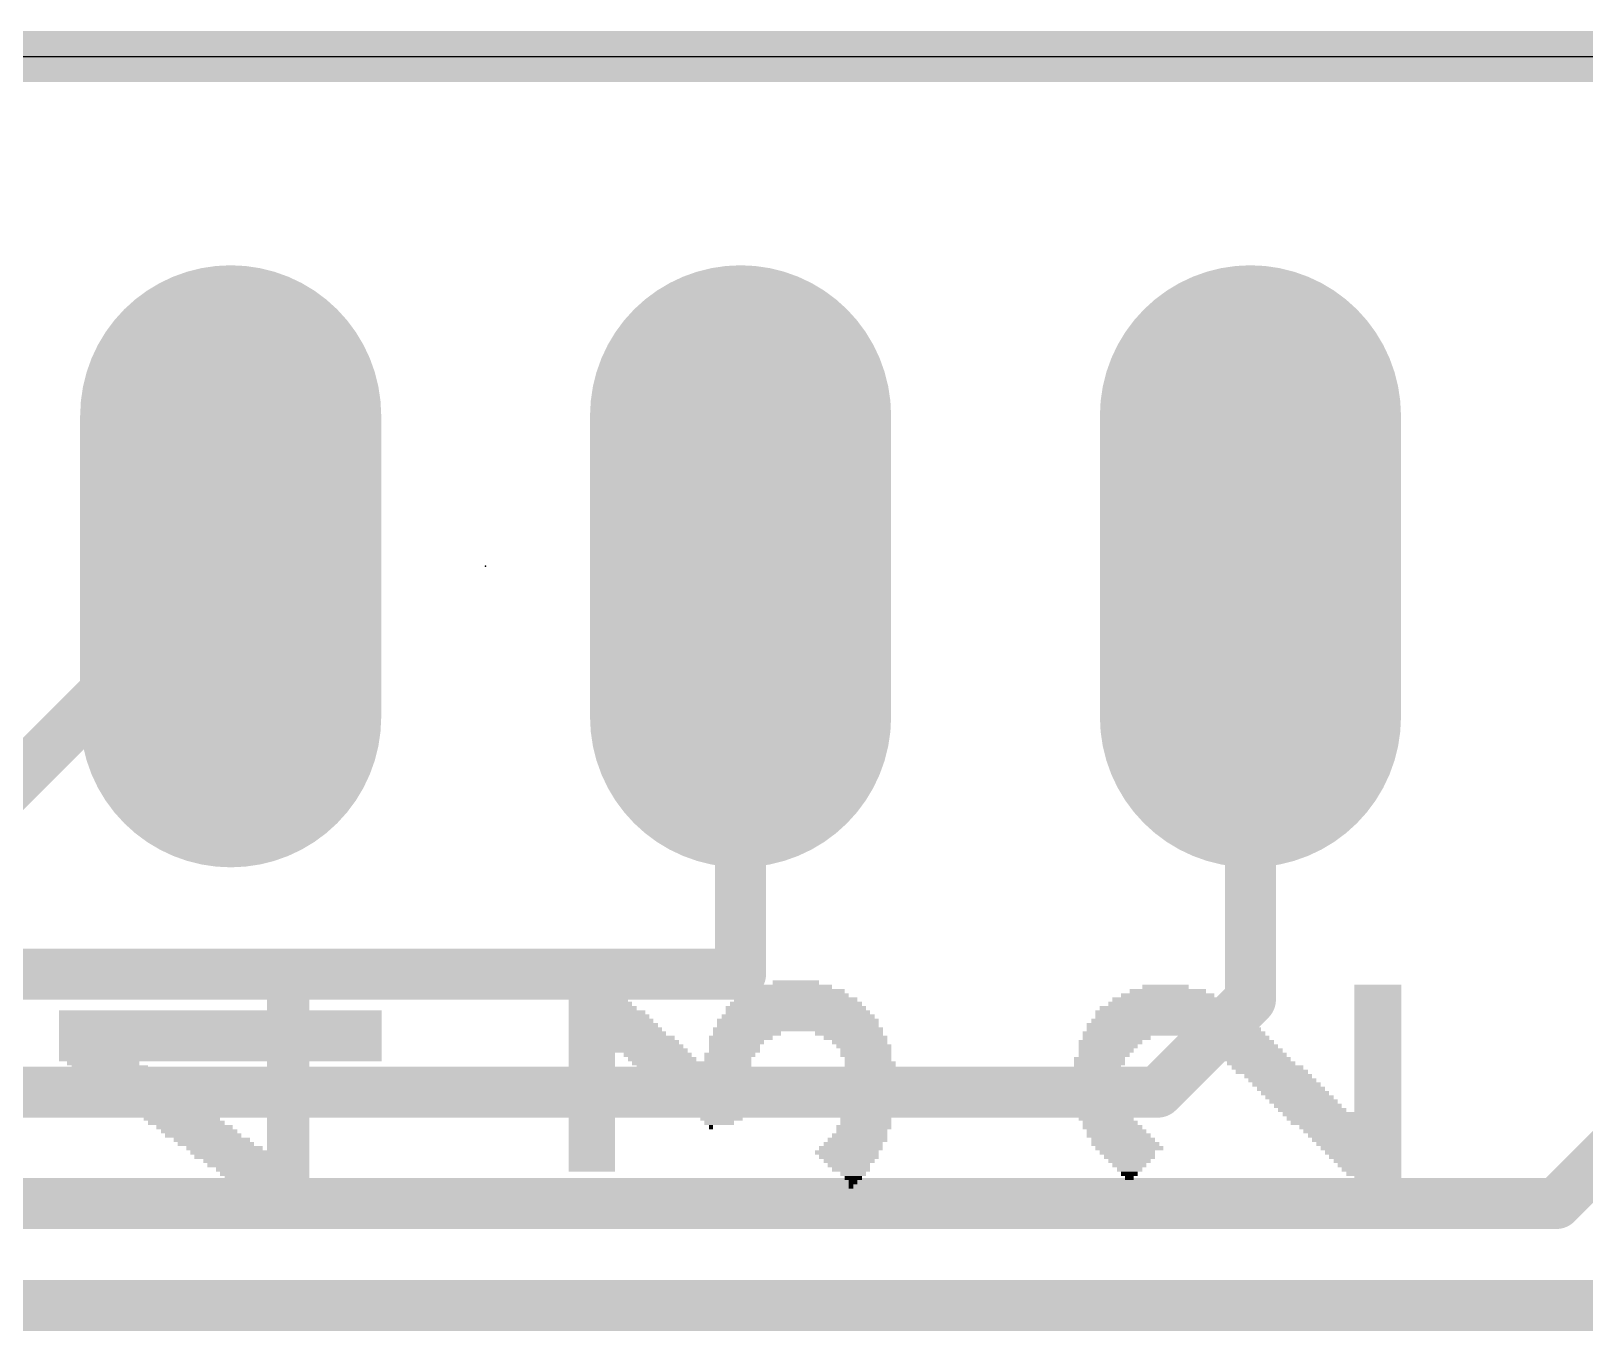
# Model space of a CAD drawing. Extents: x -3.3 to 68.7, y -0.1 to 53.5.
# Drawn here: x 52.35 to 60.09, y 46.99 to 53.47 of the extents above; entities that cross this region are included whole.
import ezdxf

# ---------------------------------------------------------------- set-up
doc = ezdxf.new("R2010")
doc.units = 0
for name, color, linetype in [('1', 12, 'CONTINUOUS'), ('16', 5, 'CONTINUOUS'), ('17', 110, 'CONTINUOUS'), ('20', 53, 'CONTINUOUS'), ('200', 4, 'CONTINUOUS'), ('23', 53, 'CONTINUOUS')]:
    doc.layers.add(name, color=color, linetype=linetype)

# ---------------------------------------------------------------- blocks, each defined once
blk = doc.blocks.new('LONGP100')
at = {"const_width": 1}
blk.add_lwpolyline([(-0.5, 0), (0.5, 0)], dxfattribs=at)
at = {"const_width": 0.5}
for points in [[(-0.5, 0.25, 1), (-0.5, -0.25)], [(0.5, -0.25, 1), (0.5, 0.25)]]:
    blk.add_lwpolyline(points, format="xyb", dxfattribs=at)
blk = doc.blocks.new('RECT')
blk.add_solid([(-0.5, -0.5), (0.5, -0.5), (-0.5, 0.5), (0.5, 0.5)])

msp = doc.modelspace()

# ---------------------------------------------------------------- linework, layer by layer
at = {"layer": '1', "const_width": 0.254}
for points in [[(0, 53.34), (68.58, 53.34)], [(50.4952, 47.9552), (53.34, 50.8)]]:
    msp.add_lwpolyline(points, dxfattribs=at)
at = {"layer": '1', "const_width": 0.127}
msp.add_lwpolyline([(53.3849, 50.7551, 1), (53.2951, 50.8449)], format="xyb", dxfattribs=at)
at = {"layer": '16', "const_width": 0.254}
for points in [[(0, 53.34), (68.58, 53.34)], [(55.88, 48.768), (55.88, 50.8)], [(58.42, 48.641), (58.42, 50.8)], [(55.88, 48.768), (42.291, 48.768)], [(57.9588, 48.1798), (58.42, 48.641)], [(59.944, 47.625), (60.96, 48.641)], [(57.9588, 48.1798), (42.5926, 48.1798)], [(59.944, 47.625), (42.799, 47.625)], [(61.214, 47.117), (43.053, 47.117)]]:
    msp.add_lwpolyline(points, dxfattribs=at)
at = {"layer": '16', "const_width": 0.127}
for points in [[(55.9435, 50.8, 1), (55.8165, 50.8)], [(58.4835, 50.8, 1), (58.3565, 50.8)], [(55.88, 48.7045, 1), (55.88, 48.8315)], [(55.8165, 48.768, 1), (55.9435, 48.768)], [(58.4649, 48.5961, 1), (58.3751, 48.6859)], [(58.3565, 48.641, 1), (58.4835, 48.641)], [(57.9588, 48.1163, 1), (57.9588, 48.2433)], [(57.9139, 48.2247, 1), (58.0037, 48.1349)], [(59.8991, 47.6699, 1), (59.9889, 47.5801)], [(59.944, 47.5615, 1), (59.944, 47.6885)]]:
    msp.add_lwpolyline(points, format="xyb", dxfattribs=at)
at = {"layer": '20'}
msp.add_line((1, 53.34), (64.516, 53.34), dxfattribs=at)
at = {"layer": '23'}
msp.add_point((54.61, 50.8), dxfattribs=at)

# ---------------------------------------------------------------- block references
at = {"layer": '17', "xscale": 1.5, "yscale": 1.5, "rotation": 90}
for p in [(53.34, 50.8), (53.34, 50.8), (55.88, 50.8), (55.88, 50.8), (58.42, 50.8), (58.42, 50.8)]:
    msp.add_blockref('LONGP100', p, dxfattribs=at)
at = {"layer": '200'}
for p, xscale, yscale in [((53.6258, 48.768), 0.2108, 0.0213), ((53.6258, 48.7468), 0.2108, 0.0211), ((53.6258, 48.7257), 0.2108, 0.0211), ((53.6258, 48.7045), 0.2108, 0.0213), ((53.6258, 48.6833), 0.2108, 0.0211), ((55.151, 48.6833), 0.254, 0.0211), ((55.1396, 48.7045), 0.2311, 0.0213), ((56.1543, 48.6833), 0.4877, 0.0211), ((56.1442, 48.7045), 0.381, 0.0213), ((56.1556, 48.7257), 0.2311, 0.0211), ((58.0085, 48.6833), 0.381, 0.0211), ((57.9971, 48.7045), 0.2311, 0.0213), ((59.055, 48.7045), 0.2337, 0.0213), ((59.055, 48.6833), 0.2337, 0.0211), ((53.6258, 48.6622), 0.2108, 0.0211), ((53.6258, 48.641), 0.2108, 0.0213), ((53.6258, 48.6198), 0.2108, 0.0211), ((55.1713, 48.641), 0.2946, 0.0213), ((55.1815, 48.6198), 0.315, 0.0211), ((55.1612, 48.6622), 0.2743, 0.0211), ((56.1556, 48.6198), 0.6579, 0.0211), ((56.1543, 48.641), 0.6147, 0.0213), ((56.1543, 48.6622), 0.5283, 0.0211), ((58.0073, 48.6198), 0.5918, 0.0211), ((58.0073, 48.641), 0.5512, 0.0213), ((58.0073, 48.6622), 0.4648, 0.0211), ((59.055, 48.6622), 0.2337, 0.0211), ((59.055, 48.641), 0.2337, 0.0213), ((59.055, 48.6198), 0.2337, 0.0211), ((53.2879, 48.5775), 1.6078, 0.0213), ((53.2879, 48.5563), 1.6078, 0.0211), ((53.2879, 48.5352), 1.6078, 0.0211), ((53.6258, 48.5987), 0.2108, 0.0211), ((55.1929, 48.5987), 0.3378, 0.0211), ((55.2145, 48.5775), 0.381, 0.0213), ((55.2247, 48.5563), 0.4013, 0.0211), ((55.2348, 48.5352), 0.4216, 0.0211), ((56.1658, 48.5352), 0.8052, 0.0211), ((56.167, 48.5563), 0.762, 0.0211), ((56.1556, 48.5987), 0.6985, 0.0211), ((56.1658, 48.5775), 0.7188, 0.0213), ((58.0288, 48.5352), 0.8026, 0.0211), ((58.0073, 48.5775), 0.7188, 0.0213), ((58.0187, 48.5563), 0.7417, 0.0211), ((58.0073, 48.5987), 0.6782, 0.0211), ((59.055, 48.5987), 0.2337, 0.0211), ((59.055, 48.5775), 0.2337, 0.0213), ((59.055, 48.5563), 0.2337, 0.0211), ((59.055, 48.5352), 0.2337, 0.0211), ((53.2879, 48.514), 1.6078, 0.0213), ((53.2879, 48.4928), 1.6078, 0.0211), ((53.2879, 48.4717), 1.6078, 0.0211), ((53.2879, 48.4505), 1.6078, 0.0213), ((55.2463, 48.514), 0.4445, 0.0213), ((55.2564, 48.4928), 0.4648, 0.0211), ((55.2666, 48.4717), 0.4851, 0.0211), ((55.2882, 48.4505), 0.5283, 0.0213), ((55.8813, 48.4505), 0.3175, 0.0213), ((56.1658, 48.4928), 0.8458, 0.0211), ((55.9118, 48.4717), 0.3378, 0.0211), ((56.1658, 48.514), 0.8052, 0.0213), ((56.4198, 48.4717), 0.3378, 0.0211), ((56.4528, 48.4505), 0.3175, 0.0213), ((58.039, 48.4717), 0.9093, 0.0211), ((57.7533, 48.4505), 0.3378, 0.0213), ((58.0288, 48.514), 0.8484, 0.0213), ((58.039, 48.4928), 0.8687, 0.0211), ((58.3032, 48.4505), 0.4216, 0.0213), ((59.055, 48.514), 0.2337, 0.0213), ((59.055, 48.4928), 0.2337, 0.0211), ((59.055, 48.4717), 0.2337, 0.0211), ((59.055, 48.4505), 0.2337, 0.0213), ((53.2879, 48.4293), 1.6078, 0.0211), ((53.2879, 48.4082), 1.6078, 0.0211), ((53.2879, 48.387), 1.6078, 0.0213), ((55.2983, 48.4293), 0.5486, 0.0211), ((55.3199, 48.387), 0.5918, 0.0213), ((55.3098, 48.4082), 0.5715, 0.0211), ((55.8597, 48.4293), 0.2743, 0.0211), ((55.8495, 48.4082), 0.254, 0.0211), ((55.8495, 48.387), 0.254, 0.0213), ((56.4731, 48.4293), 0.2769, 0.0211), ((56.4947, 48.4082), 0.2743, 0.0211), ((56.5048, 48.387), 0.254, 0.0213), ((57.7113, 48.4082), 0.2946, 0.0211), ((57.7228, 48.4293), 0.3175, 0.0211), ((57.7012, 48.387), 0.2743, 0.0213), ((58.3463, 48.4293), 0.381, 0.0211), ((58.3781, 48.4082), 0.3581, 0.0211), ((58.3997, 48.387), 0.3607, 0.0213), ((59.055, 48.4293), 0.2337, 0.0211), ((59.055, 48.4082), 0.2337, 0.0211), ((59.055, 48.387), 0.2337, 0.0213), ((53.2879, 48.3658), 1.6078, 0.0211), ((53.2879, 48.3447), 1.6078, 0.0211), ((52.705, 48.3235), 0.3607, 0.0213), ((52.738, 48.3023), 0.381, 0.0211), ((53.6258, 48.3235), 0.2108, 0.0213), ((53.6258, 48.3023), 0.2108, 0.0211), ((55.1396, 48.3658), 0.2311, 0.0211), ((55.1396, 48.3447), 0.2311, 0.0211), ((55.1396, 48.3235), 0.2311, 0.0213), ((55.1396, 48.3023), 0.2311, 0.0211), ((55.4672, 48.3658), 0.3378, 0.0211), ((55.4888, 48.3447), 0.3404, 0.0211), ((55.6362, 48.3235), 0.5944, 0.0213), ((55.6476, 48.3023), 0.5715, 0.0211), ((55.8165, 48.3447), 0.2337, 0.0211), ((55.8267, 48.3658), 0.254, 0.0211), ((56.5048, 48.3658), 0.254, 0.0211), ((56.515, 48.3447), 0.2337, 0.0211), ((56.5252, 48.3235), 0.254, 0.0213), ((56.5252, 48.3023), 0.254, 0.0211), ((57.6682, 48.3447), 0.254, 0.0211), ((57.6682, 48.3235), 0.254, 0.0213), ((57.658, 48.3023), 0.2337, 0.0211), ((57.691, 48.3658), 0.254, 0.0211), ((58.4314, 48.3658), 0.3378, 0.0211), ((58.4518, 48.3447), 0.3378, 0.0211), ((58.4733, 48.3235), 0.3404, 0.0213), ((58.5051, 48.3023), 0.3581, 0.0211), ((59.055, 48.3658), 0.2337, 0.0211), ((59.055, 48.3447), 0.2337, 0.0211), ((59.055, 48.3235), 0.2337, 0.0213), ((59.055, 48.3023), 0.2337, 0.0211), ((52.7685, 48.2812), 0.3607, 0.0211), ((52.8015, 48.26), 0.381, 0.0213), ((52.8218, 48.2388), 0.381, 0.0211), ((52.8523, 48.2177), 0.3607, 0.0211), ((53.6258, 48.2812), 0.2108, 0.0211), ((53.6258, 48.26), 0.2108, 0.0213), ((53.6258, 48.2388), 0.2108, 0.0211), ((53.6258, 48.2177), 0.2108, 0.0211), ((55.1396, 48.2812), 0.2311, 0.0211), ((55.1396, 48.26), 0.2311, 0.0213), ((55.1396, 48.2388), 0.2311, 0.0211), ((55.1396, 48.2177), 0.2311, 0.0211), ((55.6463, 48.2812), 0.5283, 0.0211), ((55.6679, 48.26), 0.4851, 0.0213), ((55.6781, 48.2388), 0.4648, 0.0211), ((55.6895, 48.2177), 0.442, 0.0211), ((56.5353, 48.2812), 0.2337, 0.0211), ((56.5353, 48.26), 0.2337, 0.0213), ((56.5353, 48.2388), 0.2337, 0.0211), ((56.5353, 48.2177), 0.2337, 0.0211), ((57.658, 48.2812), 0.2337, 0.0211), ((57.658, 48.26), 0.2337, 0.0213), ((57.658, 48.2388), 0.2337, 0.0211), ((57.658, 48.2177), 0.2337, 0.0211), ((58.5267, 48.2812), 0.3607, 0.0211), ((58.5584, 48.26), 0.3378, 0.0213), ((58.5787, 48.2388), 0.3378, 0.0211), ((58.6003, 48.2177), 0.3404, 0.0211), ((59.055, 48.2812), 0.2337, 0.0211), ((59.055, 48.26), 0.2337, 0.0213), ((59.055, 48.2388), 0.2337, 0.0211), ((59.055, 48.2177), 0.2337, 0.0211), ((52.8853, 48.1965), 0.381, 0.0213), ((52.9057, 48.1753), 0.381, 0.0211), ((52.9488, 48.1542), 0.381, 0.0211), ((53.6258, 48.1965), 0.2108, 0.0213), ((53.6258, 48.1753), 0.2108, 0.0211), ((53.6258, 48.1542), 0.2108, 0.0211), ((55.1396, 48.1965), 0.2311, 0.0213), ((55.1396, 48.1753), 0.2311, 0.0211), ((55.1396, 48.1542), 0.2311, 0.0211), ((55.6895, 48.1965), 0.4013, 0.0213), ((55.6997, 48.1753), 0.381, 0.0211), ((55.7213, 48.1542), 0.3378, 0.0211), ((56.5353, 48.1965), 0.2337, 0.0213), ((56.5353, 48.1753), 0.2337, 0.0211), ((56.5353, 48.1542), 0.2337, 0.0211), ((57.658, 48.1965), 0.2337, 0.0213), ((57.658, 48.1753), 0.2337, 0.0211), ((57.658, 48.1542), 0.2337, 0.0211), ((58.6219, 48.1965), 0.3378, 0.0213), ((58.6423, 48.1753), 0.3378, 0.0211), ((58.6638, 48.1542), 0.3404, 0.0211), ((59.055, 48.1965), 0.2337, 0.0213), ((59.055, 48.1753), 0.2337, 0.0211), ((59.055, 48.1542), 0.2337, 0.0211), ((52.9692, 48.133), 0.381, 0.0213), ((53.0123, 48.1118), 0.381, 0.0211), ((53.0327, 48.0907), 0.381, 0.0211), ((53.0543, 48.0695), 0.3785, 0.0213), ((53.6258, 48.133), 0.2108, 0.0213), ((53.6258, 48.1118), 0.2108, 0.0211), ((53.6258, 48.0907), 0.2108, 0.0211), ((53.6258, 48.0695), 0.2108, 0.0213), ((55.1396, 48.133), 0.2311, 0.0213), ((55.1396, 48.1118), 0.2311, 0.0211), ((55.1396, 48.0907), 0.2311, 0.0211), ((55.1396, 48.0695), 0.2311, 0.0213), ((55.7314, 48.133), 0.3175, 0.0213), ((55.7428, 48.1118), 0.2946, 0.0211), ((55.753, 48.0907), 0.2743, 0.0211), ((55.7746, 48.0695), 0.2311, 0.0213), ((56.5252, 48.1118), 0.254, 0.0211), ((56.5252, 48.0907), 0.254, 0.0211), ((56.515, 48.0695), 0.2337, 0.0213), ((56.5353, 48.133), 0.2337, 0.0213), ((57.6682, 48.133), 0.254, 0.0213), ((57.691, 48.0907), 0.254, 0.0211), ((57.691, 48.0695), 0.254, 0.0213), ((57.6796, 48.1118), 0.2311, 0.0211), ((58.6842, 48.133), 0.3404, 0.0213), ((58.7058, 48.1118), 0.3378, 0.0211), ((58.7273, 48.0907), 0.3404, 0.0211), ((58.8759, 48.0695), 0.5918, 0.0213), ((59.055, 48.133), 0.2337, 0.0213), ((59.055, 48.1118), 0.2337, 0.0211), ((59.055, 48.0907), 0.2337, 0.0211), ((53.0962, 48.0483), 0.381, 0.0211), ((53.119, 48.0272), 0.381, 0.0211), ((53.1597, 48.006), 0.381, 0.0213), ((53.1825, 47.9848), 0.381, 0.0211), ((53.6258, 48.0483), 0.2108, 0.0211), ((53.6258, 48.0272), 0.2108, 0.0211), ((53.6258, 48.006), 0.2108, 0.0213), ((53.6258, 47.9848), 0.2108, 0.0211), ((55.1396, 48.0483), 0.2311, 0.0211), ((55.1396, 48.0272), 0.2311, 0.0211), ((55.1396, 48.006), 0.2311, 0.0213), ((55.1396, 47.9848), 0.2311, 0.0211), ((55.7848, 48.0483), 0.2108, 0.0211), ((55.7733, 48.0272), 0.1473, 0.0211), ((55.7327, 48.006), 0.0203, 0.0213), ((56.4845, 47.9848), 0.254, 0.0211), ((56.4947, 48.006), 0.2743, 0.0213), ((56.5048, 48.0483), 0.254, 0.0211), ((56.5048, 48.0272), 0.254, 0.0211), ((57.7012, 48.0483), 0.2743, 0.0211), ((57.7329, 48.006), 0.2972, 0.0213), ((57.7215, 48.0272), 0.2743, 0.0211), ((57.7533, 47.9848), 0.2972, 0.0211), ((58.8861, 48.0483), 0.5715, 0.0211), ((58.8963, 48.0272), 0.5512, 0.0211), ((58.9178, 48.006), 0.508, 0.0213), ((58.928, 47.9848), 0.4877, 0.0211), ((53.2028, 47.9637), 0.381, 0.0211), ((53.246, 47.9425), 0.381, 0.0213), ((53.2663, 47.9213), 0.381, 0.0211), ((53.6258, 47.9637), 0.2108, 0.0211), ((53.6258, 47.9425), 0.2108, 0.0213), ((53.6258, 47.9213), 0.2108, 0.0211), ((55.1396, 47.9637), 0.2311, 0.0211), ((55.1396, 47.9425), 0.2311, 0.0213), ((55.1396, 47.9213), 0.2311, 0.0211), ((56.4413, 47.9213), 0.2946, 0.0211), ((56.4629, 47.9425), 0.2972, 0.0213), ((56.4731, 47.9637), 0.2769, 0.0211), ((57.7634, 47.9637), 0.3175, 0.0211), ((57.7863, 47.9425), 0.3175, 0.0213), ((57.7964, 47.9213), 0.3378, 0.0211), ((58.9394, 47.9637), 0.4648, 0.0211), ((58.9496, 47.9425), 0.4445, 0.0213), ((58.9597, 47.9213), 0.4242, 0.0211), ((53.3095, 47.9002), 0.381, 0.0211), ((53.4353, 47.879), 0.5918, 0.0213), ((53.4454, 47.8578), 0.5715, 0.0211), ((53.467, 47.8367), 0.5283, 0.0211), ((53.6258, 47.9002), 0.2108, 0.0211), ((55.1396, 47.9002), 0.2311, 0.0211), ((55.1396, 47.879), 0.2311, 0.0213), ((55.1396, 47.8578), 0.2311, 0.0211), ((55.1396, 47.8367), 0.2311, 0.0211), ((56.4096, 47.879), 0.3175, 0.0213), ((56.4299, 47.9002), 0.3175, 0.0211), ((56.4198, 47.8578), 0.2972, 0.0211), ((56.421, 47.8367), 0.254, 0.0211), ((57.8168, 47.9002), 0.3378, 0.0211), ((57.8066, 47.879), 0.2769, 0.0213), ((57.818, 47.8578), 0.254, 0.0211), ((57.8168, 47.8367), 0.2108, 0.0211), ((58.9712, 47.9002), 0.4013, 0.0211), ((58.9813, 47.879), 0.381, 0.0213), ((58.9915, 47.8578), 0.3607, 0.0211), ((59.0029, 47.8367), 0.3378, 0.0211), ((53.4772, 47.8155), 0.508, 0.0213), ((53.4988, 47.7943), 0.4648, 0.0211), ((53.5089, 47.7732), 0.4445, 0.0211), ((53.5203, 47.752), 0.4216, 0.0213), ((55.1396, 47.8155), 0.2311, 0.0213), ((55.1396, 47.7943), 0.2311, 0.0211), ((56.4198, 47.8155), 0.2108, 0.0213), ((56.4299, 47.7943), 0.1905, 0.0211), ((56.4413, 47.7732), 0.127, 0.0211), ((56.4413, 47.752), 0.0864, 0.0213), ((57.8168, 47.8155), 0.1702, 0.0213), ((57.818, 47.7943), 0.127, 0.0211), ((57.8168, 47.7732), 0.0838, 0.0211), ((57.8168, 47.752), 0.0432, 0.0213), ((59.0131, 47.8155), 0.3175, 0.0213), ((59.0233, 47.7943), 0.2972, 0.0211), ((59.0347, 47.7732), 0.2743, 0.0211), ((59.055, 47.752), 0.2337, 0.0213), ((53.5407, 47.7308), 0.381, 0.0211), ((53.5521, 47.7097), 0.3581, 0.0211), ((53.5623, 47.6885), 0.3378, 0.0213), ((56.4299, 47.7097), 0.0229, 0.0211), ((56.4401, 47.7308), 0.0432, 0.0211), ((59.0664, 47.7308), 0.2108, 0.0211), ((53.5838, 47.6673), 0.2946, 0.0211), ((53.594, 47.6462), 0.2743, 0.0211), ((53.6156, 47.625), 0.2311, 0.0213), ((53.5737, 47.6038), 0.1067, 0.0211)]:
    msp.add_blockref('RECT', p, dxfattribs=dict(at, xscale=xscale, yscale=yscale))

doc.saveas('drawing.dxf')
